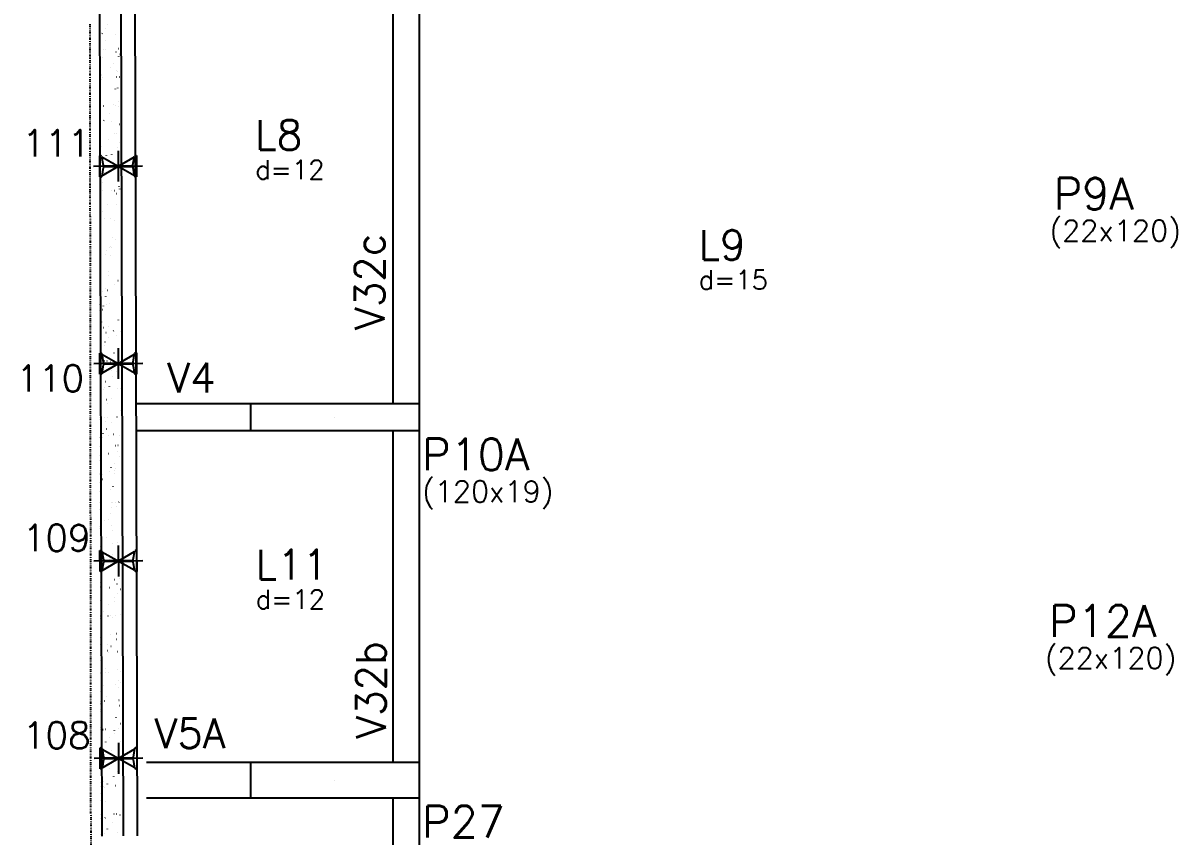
# Model space of a CAD drawing. Extents: x -40810 to 33675, y -2018 to 21213.
# Drawn here: x 23398 to 24213, y 2980 to 3557 of the extents above; entities that cross this region are included whole.
import ezdxf

# ---------------------------------------------------------------- set-up
doc = ezdxf.new("R2010")
doc.units = 0
doc.linetypes.add('ESTILO_TQS_0003', pattern=[1.5, 0.5, -0.4, 0.1, -0.5])
doc.layers.get('0').update_dxf_attribs({"color": 1, "lineweight": 9})
for name, color, linetype in [('1', 5, 'Continuous'), ('10', 7, 'Continuous'), ('12', 3, 'Continuous'), ('13', 7, 'Continuous'), ('19', 5, 'Continuous'), ('24', 5, 'ESTILO_TQS_0003'), ('242', 3, 'Continuous'), ('3', 2, 'Continuous'), ('49', 20, 'Continuous'), ('51', 6, 'Continuous'), ('52', 21, 'Continuous'), ('8', 5, 'Continuous'), ('9', 3, 'Continuous')]:
    doc.layers.add(name, color=color, linetype=linetype)
doc.styles.get("Standard").update_dxf_attribs({"font": 'romans.shx', "width": 0.8})

# ---------------------------------------------------------------- blocks, each defined once
blk = doc.blocks.new('_H9EFD498501-010')
for p, q in [((193.47716, 4080.747524), (193.486949, 4080.821882)), ((187.80156, 4071.4562), (187.80156, 4071.4562)), ((187.80156, 4071.4562), (187.80156, 4071.4562)), ((187.801809, 4071.302283), (187.801809, 4071.302283)), ((187.801809, 4071.302283), (187.801809, 4071.302283)), ((190.011533, 4074.336293), (190.05719, 4074.395795)), ((192.408531, 4077.460122), (192.454188, 4077.519624)), ((199.13657, 4073.815138), (199.209792, 4073.831371)), ((187.815291, 4062.997141), (187.815291, 4062.997141)), ((187.815291, 4062.997141), (187.815291, 4062.997141)), ((187.815291, 4062.997141), (187.815291, 4062.997141)), ((190.600276, 4063.118736), (190.675204, 4063.122008)), ((191.989161, 4069.445052), (191.99895, 4069.519411)), ((192.473491, 4063.200523), (192.54842, 4063.203794)), ((201.315068, 4063.586554), (201.389997, 4063.589826)), ((187.822726, 4058.416362), (187.822726, 4058.416362)), ((187.822726, 4058.416362), (187.822726, 4058.416362)), ((187.822726, 4058.416362), (187.822726, 4058.416362)), ((190.398373, 4057.361818), (190.408163, 4057.436177)), ((199.858568, 4061.084644), (199.93179, 4061.100877)), ((201.733445, 4057.986897), (201.779102, 4058.046399)), ((202.54176, 4059.560599), (202.551549, 4059.634957)), ((187.843643, 4045.530442), (187.843643, 4045.530442)), ((187.843643, 4045.530442), (187.843643, 4045.530442)), ((195.592564, 4049.983945), (195.638221, 4050.043447)), ((197.989562, 4053.107774), (198.035219, 4053.167276)), ((200.214454, 4048.272984), (200.287676, 4048.289217)), ((200.950972, 4047.477365), (200.960761, 4047.551723)), ((187.847922, 4042.894431), (187.847922, 4042.894431)), ((187.847922, 4042.894431), (187.847922, 4042.894431)), ((187.852787, 4039.897272), (187.852787, 4039.897272)), ((187.855787, 4038.048962), (187.855787, 4038.048962)), ((188.734164, 4044.720896), (188.743954, 4044.795255)), ((189.33754, 4041.83224), (189.383198, 4041.891741)), ((190.027252, 4042.989583), (190.10218, 4042.992854)), ((200.142615, 4043.431229), (200.217544, 4043.434501)), ((202.01583, 4043.513016), (202.090759, 4043.516287)), ((187.86456, 4032.644521), (187.86456, 4032.644521)), ((187.86456, 4032.644521), (187.86456, 4032.644521)), ((187.86456, 4032.644521), (187.86456, 4032.644521)), ((199.286763, 4034.836443), (199.296552, 4034.910801)), ((200.936452, 4035.54249), (201.009674, 4035.558723)), ((187.880553, 4022.791721), (187.880553, 4022.791721)), ((187.880553, 4022.791721), (187.880553, 4022.791721)), ((187.880553, 4022.791721), (187.880553, 4022.791721)), ((188.854799, 4022.834258), (188.929727, 4022.837529)), ((190.728014, 4022.916044), (190.802943, 4022.919316)), ((197.798764, 4023.533971), (197.808554, 4023.60833)), ((199.569591, 4023.302076), (199.644519, 4023.305347)), ((201.173595, 4025.631597), (201.219253, 4025.691099)), ((201.292338, 4022.73083), (201.36556, 4022.747063)), ((187.885477, 4019.7586), (187.885477, 4019.7586)), ((188.112342, 4019.808895), (188.185564, 4019.825128)), ((191.174689, 4012.600769), (191.220346, 4012.66027)), ((194.918572, 4017.479892), (194.964229, 4017.539393)), ((187.904015, 4008.338343), (187.904015, 4008.338343)), ((187.904015, 4008.338343), (187.904015, 4008.338343)), ((187.906394, 4006.87268), (187.906394, 4006.87268)), ((187.906394, 4006.87268), (187.906394, 4006.87268)), ((187.906394, 4006.87268), (187.906394, 4006.87268)), ((188.777691, 4009.47694), (188.823348, 4009.536442)), ((196.207976, 4011.450737), (196.217766, 4011.525095)), ((202.014336, 4010.000335), (202.087558, 4010.016568)), ((187.913185, 4002.689011), (187.913185, 4002.689011)), ((187.913185, 4002.689011), (187.913185, 4002.689011)), ((188.281775, 4002.705104), (188.356703, 4002.708376)), ((194.543767, 3998.809815), (194.553557, 3998.884173)), ((198.397138, 4003.146751), (198.472067, 4003.150022)), ((200.270353, 4003.228537), (200.345282, 4003.231808)), ((202.370222, 3997.188676), (202.443445, 3997.204909)), ((187.927311, 3993.986759), (187.927311, 3993.986759)), ((189.190226, 3994.266741), (189.263448, 3994.282974)), ((196.75572, 3988.248421), (196.801377, 3988.307922)), ((200.499603, 3993.127544), (200.54526, 3993.187045)), ((187.945816, 3982.586301), (187.945816, 3982.586301)), ((187.948227, 3981.100839), (187.948227, 3981.100839)), ((187.948227, 3981.100839), (187.948227, 3981.100839)), ((187.948227, 3981.100839), (187.948227, 3981.100839)), ((188.982537, 3982.631566), (189.057466, 3982.634837)), ((193.055769, 3987.507344), (193.065558, 3987.581702)), ((194.358722, 3985.124592), (194.404379, 3985.184094)), ((197.824114, 3983.017597), (197.899042, 3983.020869)), ((187.955242, 3976.779414), (187.955242, 3976.779414)), ((188.103698, 3976.972886), (188.149356, 3977.032388)), ((191.464981, 3975.424109), (191.47477, 3975.498468)), ((187.969144, 3968.214918), (187.969144, 3968.214918)), ((190.26811, 3968.724587), (190.341333, 3968.74082)), ((202.01758, 3965.539656), (202.027369, 3965.614014)), ((202.336752, 3963.896073), (202.382409, 3963.955574)), ((187.978448, 3962.483591), (187.978448, 3962.483591)), ((187.978448, 3962.483591), (187.978448, 3962.483591)), ((187.978448, 3962.483591), (187.978448, 3962.483591)), ((189.800772, 3962.783187), (189.810561, 3962.857546)), ((196.651661, 3962.862272), (196.726589, 3962.865544)), ((198.524876, 3962.944058), (198.599805, 3962.94733)), ((199.939753, 3960.772244), (199.985411, 3960.831746)), ((187.990061, 3955.328998), (187.990061, 3955.328998)), ((187.990061, 3955.328998), (187.990061, 3955.328998)), ((187.990061, 3955.328998), (187.990061, 3955.328998)), ((188.000162, 3949.106199), (188.000162, 3949.106199)), ((188.000162, 3949.106199), (188.000162, 3949.106199)), ((188.000162, 3949.106199), (188.000162, 3949.106199)), ((188.312773, 3951.480716), (188.322563, 3951.555074)), ((189.940847, 3947.741415), (189.986504, 3947.800917)), ((193.68473, 3952.620538), (193.730387, 3952.68004)), ((200.353371, 3952.898734), (200.36316, 3952.973092)), ((188.00647, 3945.220486), (188.00647, 3945.220486)), ((188.00647, 3945.220486), (188.00647, 3945.220486)), ((188.00647, 3945.220486), (188.00647, 3945.220486)), ((188.010978, 3942.443077), (188.010978, 3942.443077)), ((188.011079, 3942.380881), (188.011079, 3942.380881)), ((188.011079, 3942.380881), (188.011079, 3942.380881)), ((191.345995, 3943.182433), (191.419217, 3943.198666)), ((196.078637, 3942.733119), (196.153565, 3942.73639)), ((198.865372, 3941.596263), (198.875162, 3941.670621)), ((188.031895, 3929.557157), (188.031895, 3929.557157)), ((188.031895, 3929.557157), (188.031895, 3929.557157)), ((188.040771, 3929.559125), (188.113993, 3929.575358)), ((195.521878, 3923.389067), (195.567535, 3923.448569)), ((197.274584, 3929.513028), (197.284374, 3929.587387)), ((199.265761, 3928.268191), (199.311418, 3928.327692)), ((188.04371, 3922.278171), (188.04371, 3922.278171)), ((188.04371, 3922.278171), (188.04371, 3922.278171)), ((188.04371, 3922.278171), (188.04371, 3922.278171)), ((188.052812, 3916.671236), (188.052812, 3916.671236)), ((188.052812, 3916.671236), (188.052812, 3916.671236)), ((188.052812, 3916.671236), (188.052812, 3916.671236)), ((188.762769, 3916.82863), (188.835991, 3916.844863)), ((192.423879, 3917.640278), (192.497101, 3917.656511)), ((193.12488, 3920.265239), (193.170537, 3920.32474)), ((194.906184, 3922.577794), (194.981112, 3922.581065)), ((195.610375, 3916.872106), (195.620165, 3916.946465)), ((196.779399, 3922.65958), (196.854328, 3922.662851)), ((188.057697, 3913.661557), (188.057697, 3913.661557)), ((188.057697, 3913.661557), (188.057697, 3913.661557)), ((188.073729, 3903.785316), (188.073729, 3903.785316)), ((188.073729, 3903.785316), (188.073729, 3903.785316)), ((188.076342, 3902.175462), (188.076342, 3902.175462)), ((188.076342, 3902.175462), (188.076342, 3902.175462)), ((189.118655, 3904.01697), (189.191878, 3904.033203)), ((194.122377, 3905.569635), (194.132166, 3905.643993)), ((194.33316, 3902.44864), (194.408088, 3902.451912)), ((201.10291, 3899.03672), (201.148567, 3899.096221)), ((188.094645, 3890.899395), (188.094645, 3890.899395)), ((188.094645, 3890.899395), (188.094645, 3890.899395)), ((188.094645, 3890.899395), (188.094645, 3890.899395)), ((189.840653, 3891.286476), (189.913875, 3891.302709)), ((192.531589, 3893.486401), (192.541378, 3893.560759)), ((193.501763, 3892.098124), (193.574985, 3892.114357)), ((198.705912, 3895.912891), (198.751569, 3895.972392)), ((188.108925, 3882.102629), (188.108925, 3882.102629)), ((188.108925, 3882.102629), (188.108925, 3882.102629)), ((188.108925, 3882.102629), (188.108925, 3882.102629)), ((188.108973, 3882.072752), (188.108973, 3882.072752)), ((188.108973, 3882.072752), (188.108973, 3882.072752)), ((188.108973, 3882.072752), (188.108973, 3882.072752)), ((188.707005, 3882.882062), (188.752662, 3882.941564)), ((192.450888, 3887.761185), (192.496545, 3887.820687)), ((193.160707, 3882.293315), (193.235635, 3882.296586)), ((195.033922, 3882.375101), (195.108851, 3882.378373)), ((188.115562, 3878.013475), (188.115562, 3878.013475)), ((188.115562, 3878.013475), (188.115562, 3878.013475)), ((190.196539, 3878.474816), (190.269762, 3878.491049)), ((190.86738, 3880.845479), (190.877169, 3880.919837)), ((189.379381, 3869.543007), (189.389171, 3869.617366)), ((190.918537, 3865.744321), (190.991759, 3865.760554)), ((194.579647, 3866.55597), (194.652869, 3866.572203)), ((201.419979, 3870.961025), (201.429768, 3871.035384)), ((188.136479, 3865.127554), (188.136479, 3865.127554)), ((188.136479, 3865.127554), (188.136479, 3865.127554)), ((188.136479, 3865.127554), (188.136479, 3865.127554)), ((188.141605, 3861.970042), (188.141605, 3861.970042)), ((188.141605, 3861.970042), (188.141605, 3861.970042)), ((188.144537, 3860.163435), (188.144537, 3860.163435)), ((188.144537, 3860.163435), (188.144537, 3860.163435)), ((188.144537, 3860.163435), (188.144537, 3860.163435)), ((192.587683, 3862.164162), (192.662611, 3862.167433)), ((194.288036, 3858.529714), (194.333694, 3858.589216)), ((198.031919, 3863.408837), (198.077576, 3863.468339)), ((199.93198, 3859.658554), (199.94177, 3859.732912)), ((202.703046, 3862.605808), (202.777975, 3862.609079)), ((188.157396, 3852.241634), (188.157396, 3852.241634)), ((188.157396, 3852.241634), (188.157396, 3852.241634)), ((188.160152, 3850.5437), (188.160152, 3850.5437)), ((188.160152, 3850.5437), (188.160152, 3850.5437)), ((191.274424, 3852.932662), (191.347646, 3852.948895)), ((191.891038, 3855.405885), (191.936695, 3855.465387)), ((188.174236, 3841.867332), (188.174236, 3841.867332)), ((188.174236, 3841.867332), (188.174236, 3841.867332)), ((188.174236, 3841.867332), (188.174236, 3841.867332)), ((191.41523, 3842.008836), (191.490158, 3842.012108)), ((193.288445, 3842.090623), (193.363374, 3842.093894)), ((198.341192, 3847.57532), (198.350982, 3847.649678)), ((202.130022, 3842.476654), (202.204951, 3842.479926)), ((188.178313, 3839.355713), (188.178313, 3839.355713)), ((188.178313, 3839.355713), (188.178313, 3839.355713)), ((188.178313, 3839.355713), (188.178313, 3839.355713)), ((191.996421, 3840.202167), (192.069643, 3840.2184)), ((195.657531, 3841.013816), (195.730753, 3841.030049)), ((196.676983, 3834.934398), (196.686773, 3835.008756)), ((199.869068, 3834.177366), (199.914725, 3834.236868)), ((188.19923, 3826.469792), (188.19923, 3826.469792)), ((188.19923, 3826.469792), (188.19923, 3826.469792)), ((192.352308, 3827.390508), (192.42553, 3827.406741)), ((197.47207, 3831.053537), (197.517727, 3831.113039)), ((188.206867, 3821.764622), (188.206867, 3821.764622)), ((188.206867, 3821.764622), (188.206867, 3821.764622)), ((188.21138, 3818.984771), (188.21138, 3818.984771)), ((190.842206, 3821.879683), (190.917134, 3821.882954)), ((191.217046, 3822.901832), (191.262703, 3822.961333)), ((195.188985, 3823.631926), (195.198774, 3823.706285)), ((200.957569, 3822.321329), (201.032498, 3822.324601)), ((202.830784, 3822.403116), (202.905713, 3822.406387)), ((188.220147, 3813.583872), (188.220147, 3813.583872)), ((188.220147, 3813.583872), (188.220147, 3813.583872)), ((188.220147, 3813.583872), (188.220147, 3813.583872)), ((193.074305, 3814.660013), (193.147528, 3814.676246)), ((193.598197, 3811.548692), (193.607986, 3811.62305)), ((196.735415, 3815.471662), (196.808638, 3815.487895)), ((188.239499, 3801.661912), (188.239499, 3801.661912)), ((188.239499, 3801.661912), (188.239499, 3801.661912)), ((188.239499, 3801.661912), (188.239499, 3801.661912)), ((188.241063, 3800.697951), (188.241063, 3800.697951)), ((188.241063, 3800.697951), (188.241063, 3800.697951)), ((189.669753, 3801.724358), (189.744681, 3801.727629)), ((191.542968, 3801.806144), (191.617897, 3801.809416)), ((193.430192, 3801.848353), (193.503414, 3801.864586)), ((200.384545, 3802.192176), (200.459474, 3802.195447)), ((203.053101, 3806.701189), (203.05687, 3806.706102)), ((191.933988, 3798.90777), (191.943777, 3798.982128)), ((193.054194, 3793.670361), (193.099852, 3793.729862)), ((196.798077, 3798.549484), (196.843734, 3798.608985)), ((188.26198, 3787.812031), (188.26198, 3787.812031)), ((188.26198, 3787.812031), (188.26198, 3787.812031)), ((188.26198, 3787.812031), (188.26198, 3787.812031)), ((188.262607, 3787.425843), (188.262607, 3787.425843)), ((188.262607, 3787.425843), (188.262607, 3787.425843)), ((190.445989, 3787.605299), (190.455779, 3787.679657)), ((190.657196, 3790.546532), (190.702853, 3790.606034)), ((194.15219, 3789.117859), (194.225412, 3789.134092)), ((197.8133, 3789.929507), (197.886522, 3789.94574)), ((202.486587, 3789.023317), (202.496376, 3789.097675)), ((188.27213, 3781.559202), (188.27213, 3781.559202)), ((188.27213, 3781.559202), (188.27213, 3781.559202)), ((189.096729, 3781.595204), (189.171657, 3781.598476)), ((194.508076, 3776.306199), (194.581298, 3776.322432)), ((199.212092, 3782.036851), (199.287021, 3782.040122)), ((200.998588, 3777.720845), (201.008377, 3777.795204)), ((201.085307, 3782.118637), (201.160236, 3782.121909)), ((188.282897, 3774.92611), (188.282897, 3774.92611)), ((188.282897, 3774.92611), (188.282897, 3774.92611)), ((188.288912, 3771.220671), (188.288912, 3771.220671)), ((188.288912, 3771.220671), (188.288912, 3771.220671)), ((188.855201, 3775.522064), (188.864991, 3775.596423)), ((198.635226, 3769.318013), (198.680883, 3769.377514)), ((202.379109, 3774.197136), (202.424766, 3774.256637)), ((188.303814, 3762.04019), (188.303814, 3762.04019)), ((188.303814, 3762.04019), (188.303814, 3762.04019)), ((188.303814, 3762.04019), (188.303814, 3762.04019)), ((188.304762, 3761.456492), (188.304762, 3761.456492)), ((189.797491, 3761.521666), (189.87242, 3761.524937)), ((195.230074, 3763.575705), (195.303296, 3763.591938)), ((196.238228, 3766.194184), (196.283885, 3766.253686)), ((198.639068, 3761.907697), (198.713996, 3761.910969)), ((198.891184, 3764.387353), (198.964406, 3764.403586)), ((199.4078, 3765.637611), (199.417589, 3765.711969)), ((188.313835, 3755.866914), (188.313835, 3755.866914)), ((189.983204, 3758.042478), (190.028861, 3758.10198)), ((197.743591, 3752.996689), (197.753381, 3753.071047)), ((188.324731, 3749.154269), (188.324731, 3749.154269)), ((188.324731, 3749.154269), (188.324731, 3749.154269)), ((195.58596, 3750.764045), (195.659182, 3750.780278)), ((188.337393, 3741.353782), (188.337393, 3741.353782)), ((188.337393, 3741.353782), (188.337393, 3741.353782)), ((188.337393, 3741.353782), (188.337393, 3741.353782)), ((188.345648, 3736.268349), (188.345648, 3736.268349)), ((188.345648, 3736.268349), (188.345648, 3736.268349)), ((188.345648, 3736.268349), (188.345648, 3736.268349)), ((196.255592, 3741.694218), (196.265382, 3741.768576)), ((196.307958, 3738.03355), (196.38118, 3738.049783)), ((197.466615, 3741.752372), (197.541543, 3741.755644)), ((199.33983, 3741.834159), (199.414759, 3741.83743)), ((199.969068, 3738.845199), (200.04229, 3738.861432)), ((201.819259, 3741.841836), (201.864916, 3741.901338)), ((191.820353, 3728.811007), (191.86601, 3728.870509)), ((194.664804, 3729.610983), (194.674594, 3729.685342)), ((195.564235, 3733.690131), (195.609892, 3733.749632)), ((188.365062, 3724.307986), (188.365062, 3724.307986)), ((188.365062, 3724.307986), (188.365062, 3724.307986)), ((188.366565, 3723.382428), (188.366565, 3723.382428)), ((188.366565, 3723.382428), (188.366565, 3723.382428)), ((188.370024, 3721.251072), (188.370024, 3721.251072)), ((188.370024, 3721.251072), (188.370024, 3721.251072)), ((189.423354, 3725.687179), (189.469012, 3725.74668)), ((196.663844, 3725.221891), (196.737067, 3725.238124)), ((196.893591, 3721.623219), (196.968519, 3721.62649)), ((193.000596, 3716.970061), (193.010385, 3717.04442)), ((197.385842, 3712.491396), (197.459064, 3712.507629)), ((201.046952, 3713.303045), (201.120174, 3713.319278)), ((188.387482, 3710.496508), (188.387482, 3710.496508)), ((188.387482, 3710.496508), (188.387482, 3710.496508)), ((188.387482, 3710.496508), (188.387482, 3710.496508)), ((191.512597, 3705.66759), (191.522386, 3705.741948)), ((197.401384, 3704.458659), (197.447041, 3704.518161)), ((201.145267, 3709.337783), (201.190924, 3709.397284)), ((188.402656, 3701.148362), (188.402656, 3701.148362)), ((188.402656, 3701.148362), (188.402656, 3701.148362)), ((188.402656, 3701.148362), (188.402656, 3701.148362)), ((188.408398, 3697.610587), (188.408398, 3697.610587)), ((188.408398, 3697.610587), (188.408398, 3697.610587)), ((195.004386, 3701.334831), (195.050043, 3701.394332)), ((195.721138, 3701.467894), (195.796066, 3701.471165)), ((197.594353, 3701.54968), (197.669282, 3701.552952)), ((197.741729, 3699.679737), (197.814951, 3699.69597)), ((202.065196, 3695.783136), (202.074985, 3695.857495)), ((188.41629, 3692.749057), (188.41629, 3692.749057)), ((188.749362, 3693.183125), (188.795019, 3693.242627)), ((189.921809, 3693.584356), (189.931598, 3693.658714)), ((198.463726, 3686.949242), (198.536948, 3686.965475)), ((202.124836, 3687.760891), (202.198058, 3687.777123)), ((188.429315, 3684.724667), (188.429315, 3684.724667)), ((188.429315, 3684.724667), (188.429315, 3684.724667)), ((188.429315, 3684.724667), (188.429315, 3684.724667)), ((188.433287, 3682.277908), (188.433287, 3682.277908)), ((188.433287, 3682.277908), (188.433287, 3682.277908)), ((188.435287, 3681.045652), (188.435287, 3681.045652)), ((188.435287, 3681.045652), (188.435287, 3681.045652)), ((195.148114, 3681.33874), (195.223042, 3681.342012)), ((200.474408, 3683.699902), (200.484197, 3683.774261)), ((202.982415, 3680.106312), (203.028072, 3680.165813)), ((188.450232, 3671.838746), (188.450232, 3671.838746)), ((188.450232, 3671.838746), (188.450232, 3671.838746)), ((198.810199, 3671.05898), (198.819988, 3671.133339)), ((198.819613, 3674.137582), (198.892835, 3674.153815)), ((200.585417, 3676.982483), (200.631074, 3677.041984)), ((190.586511, 3663.951654), (190.632168, 3664.011156)), ((194.330393, 3668.830777), (194.37605, 3668.890279)), ((203.20272, 3662.218736), (203.25298, 3662.229879)), ((188.467517, 3661.190128), (188.467517, 3661.190128)), ((188.467517, 3661.190128), (188.467517, 3661.190128)), ((188.467517, 3661.190128), (188.467517, 3661.190128)), ((188.467919, 3660.942942), (188.467919, 3660.942942)), ((188.467919, 3660.942942), (188.467919, 3660.942942)), ((188.467919, 3660.942942), (188.467919, 3660.942942)), ((188.471149, 3658.952826), (188.471149, 3658.952826)), ((188.471149, 3658.952826), (188.471149, 3658.952826)), ((188.471149, 3658.952826), (188.471149, 3658.952826)), ((193.975661, 3661.183415), (194.050589, 3661.186687)), ((195.848876, 3661.265202), (195.923805, 3661.268473)), ((197.3222, 3659.756509), (197.33199, 3659.830867)), ((199.54161, 3661.407088), (199.614832, 3661.423321)), ((188.492066, 3646.066905), (188.492066, 3646.066905)), ((188.492066, 3646.066905), (188.492066, 3646.066905)), ((195.731412, 3647.673275), (195.741202, 3647.747633)), ((199.897497, 3648.595428), (199.970719, 3648.611661)), ((188.50055, 3640.840232), (188.50055, 3640.840232)), ((188.50055, 3640.840232), (188.50055, 3640.840232)), ((193.402637, 3641.054262), (193.477565, 3641.057533)), ((196.167542, 3639.599306), (196.213199, 3639.658808)), ((199.911425, 3644.478429), (199.957082, 3644.537931)), ((188.512983, 3633.180984), (188.512983, 3633.180984)), ((188.512983, 3633.180984), (188.512983, 3633.180984)), ((188.512983, 3633.180984), (188.512983, 3633.180984)), ((188.518745, 3629.6312), (188.518745, 3629.6312)), ((188.518745, 3629.6312), (188.518745, 3629.6312)), ((193.770544, 3636.475477), (193.816201, 3636.534979)), ((194.067203, 3635.032353), (194.076993, 3635.106711)), ((200.619494, 3635.864934), (200.692717, 3635.881167)), ((192.579205, 3623.729881), (192.588994, 3623.80424)), ((200.975381, 3623.053274), (201.048603, 3623.069507)), ((202.944976, 3621.366755), (203.019905, 3621.370026)), ((188.533181, 3620.737522), (188.533181, 3620.737522)), ((188.533181, 3620.737522), (188.533181, 3620.737522)), ((188.533181, 3620.737522), (188.533181, 3620.737522)), ((188.5339, 3620.295064), (188.5339, 3620.295064)), ((188.5339, 3620.295064), (188.5339, 3620.295064)), ((192.230184, 3620.898937), (192.305112, 3620.902208)), ((194.103399, 3620.980723), (194.178328, 3620.983994)), ((201.748573, 3615.246958), (201.79423, 3615.30646)), ((203.131804, 3613.845428), (203.141593, 3613.919786)), ((188.554816, 3607.409143), (188.554816, 3607.409143)), ((188.554816, 3607.409143), (188.554816, 3607.409143)), ((188.554816, 3607.409143), (188.554816, 3607.409143)), ((190.988417, 3611.646647), (190.998206, 3611.721005)), ((199.351575, 3612.123129), (199.397232, 3612.182631)), ((201.697379, 3610.322779), (201.770601, 3610.339012)), ((188.565813, 3600.634812), (188.565813, 3600.634812)), ((188.565813, 3600.634812), (188.565813, 3600.634812)), ((188.569972, 3598.072271), (188.569972, 3598.072271)), ((188.569972, 3598.072271), (188.569972, 3598.072271)), ((188.569972, 3598.072271), (188.569972, 3598.072271)), ((189.324208, 3599.005725), (189.333997, 3599.080083)), ((189.352669, 3599.092301), (189.398326, 3599.151802)), ((191.65716, 3600.769783), (191.732088, 3600.773055)), ((193.096551, 3603.971424), (193.142209, 3604.030925)), ((201.541016, 3601.762194), (201.550805, 3601.836552)), ((201.772523, 3601.211429), (201.847452, 3601.214701)), ((202.053265, 3597.51112), (202.126487, 3597.527353)), ((188.575733, 3594.523223), (188.575733, 3594.523223)), ((188.577662, 3593.335144), (188.577662, 3593.335144)), ((188.873269, 3594.589185), (188.946491, 3594.605418)), ((199.876807, 3589.121272), (199.886596, 3589.19563)), ((188.59665, 3581.637302), (188.59665, 3581.637302)), ((188.59665, 3581.637302), (188.59665, 3581.637302)), ((188.59665, 3581.637302), (188.59665, 3581.637302)), ((188.598444, 3580.532102), (188.598444, 3580.532102)), ((188.598444, 3580.532102), (188.598444, 3580.532102)), ((188.598444, 3580.532102), (188.598444, 3580.532102)), ((190.484707, 3580.614458), (190.559635, 3580.61773)), ((192.357922, 3580.696244), (192.432851, 3580.699516)), ((201.199499, 3581.082276), (201.274428, 3581.085547)), ((202.775263, 3584.780625), (202.848485, 3584.796858)), ((194.9337, 3574.739953), (194.979357, 3574.799454)), ((198.388808, 3577.8188), (198.398598, 3577.893158)), ((198.677583, 3579.619076), (198.72324, 3579.678577)), ((188.617567, 3568.751382), (188.617567, 3568.751382)), ((188.6212, 3566.513342), (188.6212, 3566.513342)), ((188.6212, 3566.513342), (188.6212, 3566.513342)), ((189.951153, 3569.047031), (190.024375, 3569.063264)), ((192.536702, 3571.616124), (192.582359, 3571.675626)), ((196.79802, 3565.735566), (196.80781, 3565.809924)), ((203.131149, 3571.968966), (203.204372, 3571.985199)), ((188.631075, 3560.429392), (188.631075, 3560.429392)), ((188.631075, 3560.429392), (188.631075, 3560.429392)), ((188.638484, 3555.865461), (188.638484, 3555.865461)), ((188.638484, 3555.865461), (188.638484, 3555.865461)), ((188.638484, 3555.865461), (188.638484, 3555.865461)), ((189.911683, 3560.485305), (189.986611, 3560.488576)), ((200.027046, 3560.926951), (200.101975, 3560.930222)), ((201.900261, 3561.008737), (201.97519, 3561.012009)), ((195.133811, 3553.094644), (195.143601, 3553.169002)), ((200.514731, 3550.387605), (200.560388, 3550.447106)), ((188.659401, 3542.979541), (188.659401, 3542.979541)), ((188.663707, 3540.326682), (188.663707, 3540.326682)), ((188.663707, 3540.326682), (188.663707, 3540.326682)), ((188.663707, 3540.326682), (188.663707, 3540.326682)), ((188.73923, 3540.32998), (188.814158, 3540.333251)), ((190.612445, 3540.411766), (190.687374, 3540.415037)), ((191.029037, 3543.504877), (191.10226, 3543.52111)), ((193.645813, 3541.792172), (193.655602, 3541.866531)), ((198.117733, 3547.263776), (198.16339, 3547.323278)), ((199.454022, 3540.797798), (199.528951, 3540.801069)), ((188.672427, 3534.954414), (188.672427, 3534.954414)), ((191.862709, 3539.11207), (191.908367, 3539.171572)), ((188.680318, 3530.09362), (188.680318, 3530.09362)), ((188.680318, 3530.09362), (188.680318, 3530.09362)), ((188.680318, 3530.09362), (188.680318, 3530.09362)), ((192.055025, 3529.708938), (192.064814, 3529.783297)), ((188.696338, 3520.223972), (188.696338, 3520.223972)), ((188.696338, 3520.223972), (188.696338, 3520.223972)), ((188.696338, 3520.223972), (188.696338, 3520.223972)), ((188.701234, 3517.2077), (188.701234, 3517.2077)), ((190.390816, 3517.068016), (190.400605, 3517.142375)), ((192.106922, 3517.962722), (192.180144, 3517.978955)), ((198.281569, 3520.642472), (198.356498, 3520.645744)), ((200.154784, 3520.724259), (200.229713, 3520.72753)), ((202.607624, 3519.824485), (202.617413, 3519.898843)), ((191.30286, 3506.756771), (191.348517, 3506.816272)), ((193.699858, 3509.880599), (193.745515, 3509.940101)), ((197.443741, 3514.759723), (197.489398, 3514.819224)), ((200.943415, 3507.183563), (200.953204, 3507.257921)), ((188.902817, 3505.765545), (188.912607, 3505.839903))]:
    blk.add_line(p, q)

msp = doc.modelspace()

# ---------------------------------------------------------------- linework, layer by layer
at = {"linetype": 'Continuous', "ltscale": 30}
msp.add_lwpolyline([(25397.356, 3993.172), (23824.654, 3993.172), (23824.654, 3973.172), (23734.654, 3973.172), (23734.654, 3987.222), (23679.129, 3987.222), (23679.129, 3632.086), (23679.129, 3277.086), (23679.129, 3019.586), (23679.129, 2755.086), (24193.129, 2755.086), (24215.129, 2755.086)], dxfattribs=at)
at = {"layer": '1'}
for points in [[(23679.129, 3277.086), (23679.129, 3632.086)], [(23660.129, 3622.586), (23660.129, 3286.586)], [(23559.129, 3286.586), (23477.671, 3286.586)], [(23679.129, 3019.586), (23679.129, 3277.086)], [(23477.691, 3267.586), (23577.129, 3267.586)], [(23660.129, 3267.586), (23660.129, 3032.086)], [(23559.129, 3032.086), (23485.446, 3032.086)], [(23679.129, 2755.086), (23679.129, 3019.586)], [(23485.467, 3007.086), (23577.129, 3007.086)], [(23660.129, 3007.086), (23660.129, 2755.086)]]:
    msp.add_lwpolyline(points, dxfattribs=at)
at = {"layer": '24'}
msp.add_line((23449.571, -104.593), (23445.489, 3556.088), dxfattribs=at)
at = {"layer": '242'}
for p, q in [((23619.129, 3277.086), (23619.129, 3277.086)), ((23619.129, 3019.586), (23619.129, 3019.586))]:
    msp.add_line(p, q, dxfattribs=at)
at = {"layer": '3'}
for points in [[(23559.129, 3267.586), (23679.129, 3267.586), (23679.129, 3286.586), (23559.129, 3286.586), (23559.129, 3267.586)], [(23559.129, 3007.086), (23679.129, 3007.086), (23679.129, 3032.086), (23559.129, 3032.086), (23559.129, 3007.086)]]:
    msp.add_lwpolyline(points, dxfattribs=at)
at = {"layer": '49'}
for p, q in [((23454.046, 2980.019), (23451.165, 4018.172)), ((23469.046, 2980.06), (23466.207, 4003.172)), ((23479.046, 2980.088), (23476.235, 3993.172))]:
    msp.add_line(p, q, dxfattribs=at)
at = {"layer": '51'}
for p, q in [((23465.276, 3466.054), (23465.374, 3444.236)), ((23452.292, 3462.586), (23453.046, 3462.589)), ((23452.359, 3447.586), (23452.292, 3462.586)), ((23453.657, 3462.109), (23454.749, 3455.974)), ((23453.723, 3461.736), (23476.928, 3448.553)), ((23453.783, 3448.449), (23476.868, 3461.84)), ((23475.894, 3456.069), (23476.931, 3462.214)), ((23477.537, 3462.7), (23478.291, 3462.703)), ((23478.291, 3462.703), (23478.359, 3447.703)), ((23482.674, 3455.223), (23447.977, 3455.067)), ((23454.757, 3454.221), (23453.72, 3448.075)), ((23455.358, 3455.493), (23475.287, 3455.583)), ((23475.291, 3454.796), (23455.363, 3454.706)), ((23476.994, 3448.18), (23475.902, 3454.316)), ((23453.113, 3447.59), (23452.359, 3447.586)), ((23478.359, 3447.703), (23477.605, 3447.7)), ((23452.38, 3322.586), (23453.134, 3322.59)), ((23452.447, 3307.586), (23452.38, 3322.586)), ((23453.745, 3322.109), (23454.837, 3315.974)), ((23453.811, 3321.736), (23477.016, 3308.553)), ((23453.871, 3308.449), (23476.956, 3321.84)), ((23465.364, 3326.054), (23465.463, 3304.236)), ((23475.982, 3316.069), (23477.019, 3322.214)), ((23477.626, 3322.7), (23478.38, 3322.703)), ((23478.38, 3322.703), (23478.447, 3307.703)), ((23482.762, 3315.223), (23448.065, 3315.067)), ((23454.845, 3314.221), (23453.808, 3308.075)), ((23455.447, 3315.493), (23475.376, 3315.583)), ((23475.379, 3314.796), (23455.451, 3314.706)), ((23477.082, 3308.18), (23475.99, 3314.316)), ((23453.202, 3307.59), (23452.447, 3307.586)), ((23478.447, 3307.703), (23477.693, 3307.7)), ((23452.468, 3182.586), (23453.222, 3182.59)), ((23452.536, 3167.586), (23452.468, 3182.586)), ((23453.833, 3182.109), (23454.925, 3175.974)), ((23453.9, 3181.736), (23477.104, 3168.553)), ((23453.959, 3168.449), (23477.044, 3181.84)), ((23465.453, 3186.054), (23465.551, 3164.236)), ((23476.071, 3176.069), (23477.107, 3182.214)), ((23477.714, 3182.7), (23478.468, 3182.703)), ((23478.468, 3182.703), (23478.535, 3167.703)), ((23482.851, 3175.223), (23448.153, 3175.067)), ((23454.933, 3174.221), (23453.896, 3168.075)), ((23455.535, 3175.493), (23475.464, 3175.583)), ((23475.468, 3174.796), (23455.54, 3174.706)), ((23477.171, 3168.18), (23476.078, 3174.316)), ((23453.29, 3167.59), (23452.536, 3167.586)), ((23478.535, 3167.703), (23477.781, 3167.7)), ((23452.557, 3042.586), (23453.311, 3042.59)), ((23452.624, 3027.586), (23452.557, 3042.586)), ((23453.921, 3042.109), (23455.014, 3035.974)), ((23465.541, 3046.054), (23465.639, 3024.236)), ((23476.159, 3036.069), (23477.196, 3042.214)), ((23477.802, 3042.7), (23478.556, 3042.703)), ((23478.556, 3042.703), (23478.624, 3027.703)), ((23482.939, 3035.223), (23448.242, 3035.067)), ((23455.022, 3034.221), (23453.985, 3028.075)), ((23453.988, 3041.736), (23477.192, 3028.553)), ((23454.048, 3028.449), (23477.133, 3041.84)), ((23455.623, 3035.493), (23475.552, 3035.583)), ((23475.556, 3034.796), (23455.628, 3034.706)), ((23477.259, 3028.18), (23476.167, 3034.316)), ((23453.378, 3027.59), (23452.624, 3027.586)), ((23478.624, 3027.703), (23477.87, 3027.7))]:
    msp.add_line(p, q, dxfattribs=at)
for centre, start, end in [((23453.049, 3461.964), 13.396504, 90.257729), ((23477.54, 3462.075), 90.257729, 167.118955), ((23455.357, 3456.118), 193.396581, 270.362725), ((23455.366, 3454.081), 90.257729, 167.118955), ((23475.285, 3456.208), 270.257729, 347.118955), ((23475.294, 3454.171), 13.396504, 90.257729), ((23453.11, 3448.215), 270.257729, 347.118955), ((23477.602, 3448.325), 193.396504, 270.257729), ((23453.137, 3321.965), 13.396504, 90.257729), ((23477.628, 3322.075), 90.257729, 167.118955), ((23455.445, 3316.118), 193.396581, 270.362725), ((23455.454, 3314.081), 90.257729, 167.118955), ((23475.373, 3316.208), 270.257729, 347.118955), ((23475.382, 3314.171), 13.396504, 90.257729), ((23453.199, 3308.215), 270.257729, 347.118955), ((23477.69, 3308.325), 193.396504, 270.257729), ((23453.225, 3181.965), 13.396504, 90.257729), ((23477.717, 3182.075), 90.257729, 167.118955), ((23455.533, 3176.118), 193.396581, 270.362725), ((23455.542, 3174.081), 90.257729, 167.118955), ((23475.461, 3176.208), 270.257729, 347.118955), ((23475.47, 3174.171), 13.396504, 90.257729), ((23453.287, 3168.215), 270.257729, 347.118955), ((23477.779, 3168.325), 193.396504, 270.257729), ((23453.314, 3041.965), 13.396504, 90.257729), ((23477.805, 3042.075), 90.257729, 167.118955), ((23455.622, 3036.118), 193.396581, 270.362725), ((23455.631, 3034.082), 90.257729, 167.118955), ((23475.55, 3036.208), 270.257729, 347.118955), ((23475.559, 3034.171), 13.396504, 90.257729), ((23453.375, 3028.215), 270.257729, 347.118955), ((23477.867, 3028.325), 193.396504, 270.257729)]:
    msp.add_arc(centre, 0.625, start, end, dxfattribs=at)

# ---------------------------------------------------------------- block references
at = {"layer": '19'}
msp.add_blockref('_H9EFD498501-010', (23264.129, -524.914), dxfattribs=at)

# ---------------------------------------------------------------- texts
at = {"layer": '10'}
for s, p in [('L8', (23562.564, 3466.832)), ('L9', (23877.004, 3388.736)), ('L11', (23562.909, 3162.082))]:
    msp.add_text(s, height=21, dxfattribs=at).set_placement(p)
at = {"layer": '12'}
for s, p in [('(22x120)', (24125.811, 3401.926)), ('(120x19)', (23680.879, 3216.961)), ('(22x120)', (24122.586, 3098.789))]:
    msp.add_text(s, height=15, dxfattribs=at).set_placement(p)
at = {"layer": '13'}
for s, p in [('d=12', (23562.564, 3445.937)), ('d=15', (23877.004, 3367.841)), ('d=12', (23562.909, 3141.187))]:
    msp.add_text(s, height=13.5, dxfattribs=at).set_placement(p)
at = {"layer": '52'}
for s, p in [('111', (23397.457, 3462.149)), ('110', (23393.07, 3295.298)), ('109', (23397.633, 3182.149)), ('108', (23397.722, 3042.149))]:
    msp.add_text(s, height=18.75, dxfattribs=at).set_placement(p)
at = {"layer": '8'}
for s, p in [('V32c', (23654.23, 3339.014)), ('V32b', (23655.128, 3049.104))]:
    msp.add_text(s, height=21, rotation=90, dxfattribs=at).set_placement(p)
for s, p in [('V4', (23500.253, 3294.726)), ('V5A', (23491.166, 3042.417))]:
    msp.add_text(s, height=21, dxfattribs=at).set_placement(p)
at = {"layer": '9'}
for s, p in [('P9A', (24128.811, 3424.426)), ('P10A', (23680.879, 3239.461)), ('P12A', (24125.586, 3121.289)), ('P27', (23680.879, 2978.961))]:
    msp.add_text(s, height=22.5, dxfattribs=at).set_placement(p)

doc.saveas('drawing.dxf')
